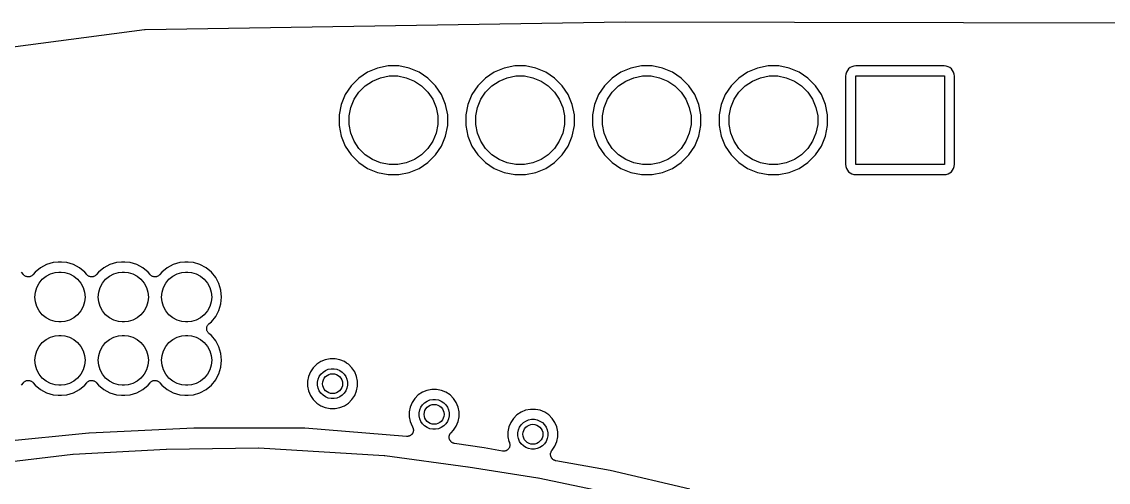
# Model space of a CAD drawing. Extents: x 76.5 to 170.9, y -170.6 to -83.1.
# Drawn here: x 122.97 to 144.76, y -92.37 to -83.13 of the extents above; entities that cross this region are included whole.
import ezdxf

# ---------------------------------------------------------------- set-up
doc = ezdxf.new("R2010")
doc.units = 0
doc.header["$MEASUREMENT"] = 0
doc.layers.add('BLACK', color=7, linetype='CONTINUOUS')

msp = doc.modelspace()

# ---------------------------------------------------------------- linework, layer by layer
at = {"layer": 'BLACK', "linetype": 'CONTINUOUS'}
for p, q in [((125.45, -83.2856), (135.072, -83.1307)), ((135.072, -83.1307), (135.074, -83.1307)), ((135.074, -83.1307), (135.074, -83.1307)), ((135.074, -83.1307), (135.074, -83.1307)), ((135.074, -83.1307), (159.921, -83.1804)), ((117.585, -84.3141), (125.436, -83.2866)), ((125.436, -83.2866), (125.438, -83.2864)), ((125.438, -83.2864), (125.444, -83.2863)), ((125.444, -83.2863), (125.45, -83.2856)), ((130.107, -84.0605), (129.909, -84.1426)), ((130.318, -84.0187), (130.107, -84.0605)), ((130.532, -84.0187), (130.318, -84.0187)), ((130.743, -84.0605), (130.532, -84.0187)), ((130.941, -84.1426), (130.743, -84.0605)), ((132.647, -84.0605), (132.449, -84.1426)), ((132.858, -84.0187), (132.647, -84.0605)), ((133.072, -84.0187), (132.858, -84.0187)), ((133.283, -84.0605), (133.072, -84.0187)), ((133.481, -84.1426), (133.283, -84.0605)), ((135.187, -84.0605), (134.989, -84.1426)), ((135.398, -84.0187), (135.187, -84.0605)), ((135.612, -84.0187), (135.398, -84.0187)), ((135.823, -84.0605), (135.612, -84.0187)), ((136.021, -84.1426), (135.823, -84.0605)), ((137.727, -84.0605), (137.529, -84.1426)), ((137.938, -84.0187), (137.727, -84.0605)), ((138.152, -84.0187), (137.938, -84.0187)), ((138.363, -84.0605), (138.152, -84.0187)), ((138.561, -84.1426), (138.363, -84.0605)), ((139.529, -84.107), (139.51, -84.1418)), ((139.554, -84.0766), (139.529, -84.107)), ((139.584, -84.0516), (139.554, -84.0766)), ((139.619, -84.033), (139.584, -84.0516)), ((139.657, -84.0216), (139.619, -84.033)), ((139.702, -84.0171), (139.657, -84.0216)), ((141.468, -84.0171), (139.702, -84.0171)), ((141.513, -84.0216), (141.468, -84.0171)), ((141.551, -84.033), (141.513, -84.0216)), ((141.586, -84.0516), (141.551, -84.033)), ((141.616, -84.0766), (141.586, -84.0516)), ((141.641, -84.107), (141.616, -84.0766)), ((141.66, -84.1418), (141.641, -84.107)), ((129.731, -84.2618), (129.579, -84.4135)), ((129.909, -84.1426), (129.731, -84.2618)), ((129.858, -84.4172), (130.004, -84.3199)), ((130.004, -84.3199), (130.166, -84.2528)), ((130.166, -84.2528), (130.338, -84.2187)), ((130.338, -84.2187), (130.513, -84.2187)), ((130.513, -84.2187), (130.684, -84.2528)), ((130.684, -84.2528), (130.846, -84.3199)), ((130.846, -84.3199), (130.992, -84.4172)), ((131.119, -84.2618), (130.941, -84.1426)), ((131.271, -84.4135), (131.119, -84.2618)), ((132.271, -84.2618), (132.119, -84.4135)), ((132.449, -84.1426), (132.271, -84.2618)), ((132.398, -84.4172), (132.544, -84.3199)), ((132.544, -84.3199), (132.706, -84.2528)), ((132.706, -84.2528), (132.878, -84.2187)), ((132.878, -84.2187), (133.053, -84.2187)), ((133.053, -84.2187), (133.224, -84.2528)), ((133.224, -84.2528), (133.386, -84.3199)), ((133.386, -84.3199), (133.532, -84.4172)), ((133.659, -84.2618), (133.481, -84.1426)), ((133.811, -84.4135), (133.659, -84.2618)), ((134.811, -84.2618), (134.659, -84.4135)), ((134.989, -84.1426), (134.811, -84.2618)), ((134.938, -84.4172), (135.084, -84.3199)), ((135.084, -84.3199), (135.246, -84.2528)), ((135.246, -84.2528), (135.418, -84.2187)), ((135.418, -84.2187), (135.593, -84.2187)), ((135.593, -84.2187), (135.764, -84.2528)), ((135.764, -84.2528), (135.926, -84.3199)), ((135.926, -84.3199), (136.072, -84.4172)), ((136.199, -84.2618), (136.021, -84.1426)), ((136.351, -84.4135), (136.199, -84.2618)), ((137.351, -84.2618), (137.199, -84.4135)), ((137.529, -84.1426), (137.351, -84.2618)), ((137.478, -84.4172), (137.624, -84.3199)), ((137.624, -84.3199), (137.786, -84.2528)), ((137.786, -84.2528), (137.958, -84.2187)), ((137.958, -84.2187), (138.133, -84.2187)), ((138.133, -84.2187), (138.304, -84.2528)), ((138.304, -84.2528), (138.466, -84.3199)), ((138.466, -84.3199), (138.612, -84.4172)), ((138.739, -84.2618), (138.561, -84.1426)), ((138.786, -84.3084), (138.739, -84.2618)), ((138.786, -84.3085), (138.786, -84.3084)), ((138.891, -84.4135), (138.786, -84.3085)), ((139.499, -84.1795), (139.495, -84.2249)), ((139.495, -84.2249), (139.495, -85.9904)), ((139.51, -84.1418), (139.499, -84.1795)), ((139.696, -85.9967), (139.696, -84.2187)), ((139.696, -84.2187), (141.474, -84.2187)), ((141.474, -84.2187), (141.474, -85.9967)), ((141.671, -84.1795), (141.66, -84.1418)), ((141.676, -84.2249), (141.671, -84.1795)), ((141.676, -85.9904), (141.676, -84.2249)), ((129.579, -84.4135), (129.46, -84.5919)), ((129.637, -84.6866), (129.735, -84.541)), ((129.735, -84.541), (129.858, -84.4172)), ((130.992, -84.4172), (131.116, -84.541)), ((131.116, -84.541), (131.213, -84.6866)), ((131.39, -84.5918), (131.271, -84.4135)), ((132.119, -84.4135), (132, -84.5919)), ((132.177, -84.6866), (132.275, -84.541)), ((132.275, -84.541), (132.398, -84.4172)), ((133.532, -84.4172), (133.656, -84.541)), ((133.656, -84.541), (133.753, -84.6866)), ((133.93, -84.5918), (133.811, -84.4135)), ((134.659, -84.4135), (134.54, -84.5919)), ((134.717, -84.6866), (134.815, -84.541)), ((134.815, -84.541), (134.938, -84.4172)), ((136.072, -84.4172), (136.196, -84.541)), ((136.196, -84.541), (136.293, -84.6866)), ((136.47, -84.5918), (136.351, -84.4135)), ((137.199, -84.4135), (137.08, -84.5919)), ((137.257, -84.6866), (137.355, -84.541)), ((137.355, -84.541), (137.478, -84.4172)), ((138.612, -84.4172), (138.736, -84.541)), ((138.736, -84.541), (138.833, -84.6866)), ((139.01, -84.5918), (138.891, -84.4135)), ((129.46, -84.5919), (129.378, -84.79)), ((129.57, -84.8484), (129.637, -84.6866)), ((131.213, -84.6866), (131.28, -84.8484)), ((131.472, -84.79), (131.39, -84.5918)), ((132, -84.5919), (131.918, -84.79)), ((132.11, -84.8484), (132.177, -84.6866)), ((133.753, -84.6866), (133.82, -84.8484)), ((134.012, -84.79), (133.93, -84.5918)), ((134.54, -84.5919), (134.458, -84.79)), ((134.65, -84.8484), (134.717, -84.6866)), ((136.293, -84.6866), (136.36, -84.8484)), ((136.552, -84.79), (136.47, -84.5918)), ((137.08, -84.5919), (136.998, -84.79)), ((137.19, -84.8484), (137.257, -84.6866)), ((138.833, -84.6866), (138.9, -84.8484)), ((139.092, -84.79), (139.01, -84.5918)), ((129.378, -84.79), (129.336, -85.0004)), ((129.536, -85.0201), (129.57, -84.8484)), ((131.28, -84.8484), (131.314, -85.0201)), ((131.514, -85.0004), (131.472, -84.79)), ((131.918, -84.79), (131.876, -85.0004)), ((132.076, -85.0201), (132.11, -84.8484)), ((133.82, -84.8484), (133.854, -85.0201)), ((134.054, -85.0004), (134.012, -84.79)), ((134.458, -84.79), (134.416, -85.0004)), ((134.616, -85.0201), (134.65, -84.8484)), ((136.36, -84.8484), (136.394, -85.0201)), ((136.594, -85.0004), (136.552, -84.79)), ((136.998, -84.79), (136.956, -85.0004)), ((137.156, -85.0201), (137.19, -84.8484)), ((138.9, -84.8484), (138.934, -85.0201)), ((139.134, -85.0004), (139.092, -84.79)), ((129.336, -85.0004), (129.336, -85.2149)), ((129.536, -85.1952), (129.536, -85.0201)), ((129.57, -85.367), (129.536, -85.1952)), ((131.314, -85.1952), (131.28, -85.367)), ((131.314, -85.0201), (131.314, -85.1952)), ((131.514, -85.2149), (131.514, -85.0004)), ((131.876, -85.0004), (131.876, -85.2149)), ((132.076, -85.1952), (132.076, -85.0201)), ((132.11, -85.367), (132.076, -85.1952)), ((133.854, -85.1952), (133.82, -85.367)), ((133.854, -85.0201), (133.854, -85.1952)), ((134.054, -85.2149), (134.054, -85.0004)), ((134.416, -85.0004), (134.416, -85.2149)), ((134.616, -85.1952), (134.616, -85.0201)), ((134.65, -85.367), (134.616, -85.1952)), ((136.394, -85.1952), (136.36, -85.367)), ((136.394, -85.0201), (136.394, -85.1952)), ((136.594, -85.2149), (136.594, -85.0004)), ((136.956, -85.0004), (136.956, -85.2149)), ((137.156, -85.1952), (137.156, -85.0201)), ((137.19, -85.367), (137.156, -85.1952)), ((138.934, -85.1952), (138.9, -85.367)), ((138.934, -85.0201), (138.934, -85.1952)), ((139.134, -85.2149), (139.134, -85.0004)), ((129.336, -85.2149), (129.378, -85.4253)), ((129.637, -85.5288), (129.57, -85.367)), ((131.28, -85.367), (131.213, -85.5288)), ((131.472, -85.4253), (131.514, -85.2149)), ((131.876, -85.2149), (131.918, -85.4253)), ((132.177, -85.5288), (132.11, -85.367)), ((133.82, -85.367), (133.753, -85.5288)), ((134.012, -85.4253), (134.054, -85.2149)), ((134.416, -85.2149), (134.458, -85.4253)), ((134.717, -85.5288), (134.65, -85.367)), ((136.36, -85.367), (136.293, -85.5288)), ((136.552, -85.4253), (136.594, -85.2149)), ((136.956, -85.2149), (136.998, -85.4253)), ((137.257, -85.5288), (137.19, -85.367)), ((138.9, -85.367), (138.833, -85.5288)), ((139.092, -85.4253), (139.134, -85.2149)), ((129.378, -85.4253), (129.46, -85.6235)), ((129.46, -85.6235), (129.579, -85.8019)), ((129.735, -85.6744), (129.637, -85.5288)), ((131.213, -85.5288), (131.116, -85.6744)), ((131.271, -85.8019), (131.39, -85.6235)), ((131.39, -85.6235), (131.472, -85.4253)), ((131.918, -85.4253), (132, -85.6235)), ((132, -85.6235), (132.119, -85.8019)), ((132.275, -85.6744), (132.177, -85.5288)), ((133.753, -85.5288), (133.656, -85.6744)), ((133.811, -85.8019), (133.93, -85.6235)), ((133.93, -85.6235), (134.012, -85.4253)), ((134.458, -85.4253), (134.54, -85.6235)), ((134.54, -85.6235), (134.659, -85.8019)), ((134.815, -85.6744), (134.717, -85.5288)), ((136.293, -85.5288), (136.196, -85.6744)), ((136.351, -85.8019), (136.47, -85.6235)), ((136.47, -85.6235), (136.552, -85.4253)), ((136.998, -85.4253), (137.08, -85.6235)), ((137.08, -85.6235), (137.199, -85.8019)), ((137.355, -85.6744), (137.257, -85.5288)), ((138.833, -85.5288), (138.736, -85.6744)), ((138.891, -85.8019), (139.01, -85.6235)), ((139.01, -85.6235), (139.092, -85.4253)), ((129.579, -85.8019), (129.731, -85.9536)), ((129.858, -85.7982), (129.735, -85.6744)), ((130.004, -85.8955), (129.858, -85.7982)), ((130.992, -85.7982), (130.846, -85.8955)), ((131.116, -85.6744), (130.992, -85.7982)), ((131.119, -85.9536), (131.271, -85.8019)), ((132.119, -85.8019), (132.271, -85.9536)), ((132.398, -85.7982), (132.275, -85.6744)), ((132.544, -85.8955), (132.398, -85.7982)), ((133.532, -85.7982), (133.386, -85.8955)), ((133.656, -85.6744), (133.532, -85.7982)), ((133.659, -85.9536), (133.811, -85.8019)), ((134.659, -85.8019), (134.811, -85.9536)), ((134.938, -85.7982), (134.815, -85.6744)), ((135.084, -85.8955), (134.938, -85.7982)), ((136.072, -85.7982), (135.926, -85.8955)), ((136.196, -85.6744), (136.072, -85.7982)), ((136.199, -85.9536), (136.351, -85.8019)), ((137.199, -85.8019), (137.351, -85.9536)), ((137.478, -85.7982), (137.355, -85.6744)), ((137.624, -85.8955), (137.478, -85.7982)), ((138.612, -85.7982), (138.466, -85.8955)), ((138.736, -85.6744), (138.612, -85.7982)), ((138.739, -85.9536), (138.891, -85.8019)), ((129.731, -85.9536), (129.909, -86.0727)), ((130.166, -85.9625), (130.004, -85.8955)), ((130.338, -85.9967), (130.166, -85.9625)), ((130.513, -85.9967), (130.338, -85.9967)), ((130.684, -85.9625), (130.513, -85.9967)), ((130.846, -85.8955), (130.684, -85.9625)), ((130.941, -86.0727), (131.119, -85.9536)), ((132.271, -85.9536), (132.449, -86.0727)), ((132.706, -85.9625), (132.544, -85.8955)), ((132.878, -85.9967), (132.706, -85.9625)), ((133.053, -85.9967), (132.878, -85.9967)), ((133.224, -85.9625), (133.053, -85.9967)), ((133.386, -85.8955), (133.224, -85.9625)), ((133.481, -86.0727), (133.659, -85.9536)), ((134.811, -85.9536), (134.989, -86.0727)), ((135.246, -85.9625), (135.084, -85.8955)), ((135.418, -85.9967), (135.246, -85.9625)), ((135.593, -85.9967), (135.418, -85.9967)), ((135.764, -85.9625), (135.593, -85.9967)), ((135.926, -85.8955), (135.764, -85.9625)), ((136.021, -86.0727), (136.199, -85.9536)), ((137.351, -85.9536), (137.529, -86.0727)), ((137.786, -85.9625), (137.624, -85.8955)), ((137.958, -85.9967), (137.786, -85.9625)), ((138.133, -85.9967), (137.958, -85.9967)), ((138.304, -85.9625), (138.133, -85.9967)), ((138.466, -85.8955), (138.304, -85.9625)), ((138.561, -86.0727), (138.739, -85.9536)), ((139.495, -85.9904), (139.499, -86.0359)), ((139.499, -86.0359), (139.51, -86.0736)), ((141.474, -85.9967), (139.696, -85.9967)), ((141.66, -86.0736), (141.671, -86.0359)), ((141.671, -86.0359), (141.676, -85.9904)), ((129.909, -86.0727), (130.107, -86.1548)), ((130.107, -86.1548), (130.318, -86.1967)), ((130.318, -86.1967), (130.532, -86.1967)), ((130.532, -86.1967), (130.743, -86.1548)), ((130.743, -86.1548), (130.941, -86.0727)), ((132.449, -86.0727), (132.647, -86.1548)), ((132.647, -86.1548), (132.858, -86.1967)), ((132.858, -86.1967), (133.072, -86.1967)), ((133.072, -86.1967), (133.283, -86.1548)), ((133.283, -86.1548), (133.481, -86.0727)), ((134.989, -86.0727), (135.187, -86.1548)), ((135.187, -86.1548), (135.398, -86.1967)), ((135.398, -86.1967), (135.612, -86.1967)), ((135.612, -86.1967), (135.823, -86.1548)), ((135.823, -86.1548), (136.021, -86.0727)), ((137.529, -86.0727), (137.727, -86.1548)), ((137.727, -86.1548), (137.938, -86.1967)), ((137.938, -86.1967), (138.152, -86.1967)), ((138.152, -86.1967), (138.363, -86.1548)), ((138.363, -86.1548), (138.561, -86.0727)), ((139.51, -86.0736), (139.529, -86.1083)), ((139.529, -86.1083), (139.554, -86.1388)), ((139.554, -86.1388), (139.584, -86.1638)), ((139.584, -86.1638), (139.619, -86.1824)), ((139.619, -86.1824), (139.657, -86.1938)), ((139.657, -86.1938), (139.702, -86.1983)), ((139.702, -86.1983), (141.468, -86.1983)), ((141.468, -86.1983), (141.513, -86.1938)), ((141.513, -86.1938), (141.551, -86.1824)), ((141.551, -86.1824), (141.586, -86.1638)), ((141.586, -86.1638), (141.616, -86.1388)), ((141.616, -86.1388), (141.641, -86.1083)), ((141.641, -86.1083), (141.66, -86.0736)), ((123.469, -88.0024), (123.347, -88.0674)), ((123.601, -87.9624), (123.469, -88.0024)), ((123.704, -87.9523), (123.601, -87.9624)), ((123.772, -87.9523), (123.704, -87.9523)), ((123.875, -87.9624), (123.772, -87.9523)), ((124.007, -88.0024), (123.875, -87.9624)), ((124.129, -88.0674), (124.007, -88.0024)), ((124.739, -88.0024), (124.617, -88.0674)), ((124.871, -87.9624), (124.739, -88.0024)), ((124.974, -87.9523), (124.871, -87.9624)), ((125.042, -87.9523), (124.974, -87.9523)), ((125.145, -87.9624), (125.042, -87.9523)), ((125.277, -88.0024), (125.145, -87.9624)), ((125.399, -88.0674), (125.277, -88.0024)), ((126.009, -88.0024), (125.887, -88.0674)), ((126.141, -87.9624), (126.009, -88.0024)), ((126.244, -87.9523), (126.141, -87.9624)), ((126.312, -87.9523), (126.244, -87.9523)), ((126.415, -87.9624), (126.312, -87.9523)), ((126.547, -88.0024), (126.415, -87.9624)), ((126.669, -88.0674), (126.547, -88.0024)), ((123.005, -88.203), (122.965, -88.1549)), ((123.013, -88.2114), (123.005, -88.203)), ((123.022, -88.22), (123.013, -88.2114)), ((123.022, -88.2203), (123.022, -88.22)), ((123.022, -88.2205), (123.022, -88.2203)), ((123.032, -88.2272), (123.022, -88.2205)), ((123.042, -88.234), (123.032, -88.2272)), ((123.043, -88.2341), (123.042, -88.234)), ((123.043, -88.2343), (123.043, -88.2341)), ((123.054, -88.239), (123.043, -88.2343)), ((123.065, -88.2436), (123.054, -88.239)), ((123.066, -88.2437), (123.065, -88.2436)), ((123.066, -88.2439), (123.066, -88.2437)), ((123.078, -88.2463), (123.066, -88.2439)), ((123.089, -88.2487), (123.078, -88.2463)), ((123.127, -88.2466), (123.115, -88.2489)), ((123.139, -88.2444), (123.127, -88.2466)), ((123.151, -88.2396), (123.139, -88.2442)), ((123.139, -88.2442), (123.139, -88.2442)), ((123.139, -88.2442), (123.139, -88.2444)), ((123.162, -88.2352), (123.151, -88.2396)), ((123.172, -88.2282), (123.162, -88.2348)), ((123.162, -88.2348), (123.162, -88.2349)), ((123.162, -88.2349), (123.162, -88.2352)), ((123.182, -88.2216), (123.172, -88.2282)), ((123.183, -88.2214), (123.182, -88.2216)), ((123.191, -88.2128), (123.183, -88.2212)), ((123.183, -88.2212), (123.183, -88.2214)), ((123.2, -88.2044), (123.191, -88.2128)), ((123.201, -88.2038), (123.2, -88.2044)), ((123.241, -88.1549), (123.201, -88.203)), ((123.201, -88.203), (123.201, -88.2037)), ((123.201, -88.2037), (123.201, -88.2038)), ((123.201, -88.2038), (123.201, -88.2038)), ((123.347, -88.0674), (123.241, -88.1549)), ((123.383, -88.297), (123.459, -88.2345)), ((123.459, -88.2345), (123.546, -88.1881)), ((123.546, -88.1881), (123.64, -88.1595)), ((123.64, -88.1595), (123.714, -88.1523)), ((123.714, -88.1523), (123.763, -88.1523)), ((123.763, -88.1523), (123.836, -88.1595)), ((123.836, -88.1595), (123.93, -88.1881)), ((123.93, -88.1881), (124.017, -88.2345)), ((124.017, -88.2345), (124.093, -88.297)), ((124.235, -88.1549), (124.129, -88.0674)), ((124.275, -88.203), (124.235, -88.1549)), ((124.283, -88.2114), (124.275, -88.203)), ((124.292, -88.22), (124.283, -88.2114)), ((124.292, -88.2203), (124.292, -88.22)), ((124.292, -88.2205), (124.292, -88.2203)), ((124.302, -88.2272), (124.292, -88.2205)), ((124.312, -88.234), (124.302, -88.2272)), ((124.313, -88.2341), (124.312, -88.234)), ((124.313, -88.2343), (124.313, -88.2341)), ((124.324, -88.239), (124.313, -88.2343)), ((124.335, -88.2436), (124.324, -88.239)), ((124.336, -88.2437), (124.335, -88.2436)), ((124.336, -88.2439), (124.336, -88.2437)), ((124.348, -88.2463), (124.336, -88.2439)), ((124.359, -88.2487), (124.348, -88.2463)), ((124.397, -88.2466), (124.385, -88.2489)), ((124.409, -88.2444), (124.397, -88.2466)), ((124.421, -88.2396), (124.409, -88.2442)), ((124.409, -88.2442), (124.409, -88.2442)), ((124.409, -88.2442), (124.409, -88.2444)), ((124.432, -88.2352), (124.421, -88.2396)), ((124.442, -88.2282), (124.432, -88.2348)), ((124.432, -88.2348), (124.432, -88.2349)), ((124.432, -88.2349), (124.432, -88.2352)), ((124.452, -88.2216), (124.442, -88.2282)), ((124.453, -88.2214), (124.452, -88.2216)), ((124.461, -88.2128), (124.453, -88.2212)), ((124.453, -88.2212), (124.453, -88.2214)), ((124.47, -88.2044), (124.461, -88.2128)), ((124.471, -88.2038), (124.47, -88.2044)), ((124.511, -88.1549), (124.471, -88.203)), ((124.471, -88.203), (124.471, -88.2037)), ((124.471, -88.2037), (124.471, -88.2038)), ((124.471, -88.2038), (124.471, -88.2038)), ((124.617, -88.0674), (124.511, -88.1549)), ((124.653, -88.297), (124.729, -88.2345)), ((124.729, -88.2345), (124.816, -88.1881)), ((124.816, -88.1881), (124.91, -88.1595)), ((124.91, -88.1595), (124.984, -88.1523)), ((124.984, -88.1523), (125.033, -88.1523)), ((125.033, -88.1523), (125.106, -88.1595)), ((125.106, -88.1595), (125.2, -88.1881)), ((125.2, -88.1881), (125.287, -88.2345)), ((125.287, -88.2345), (125.363, -88.297)), ((125.505, -88.1549), (125.399, -88.0674)), ((125.545, -88.203), (125.505, -88.1549)), ((125.553, -88.2114), (125.545, -88.203)), ((125.562, -88.22), (125.553, -88.2114)), ((125.562, -88.2203), (125.562, -88.22)), ((125.562, -88.2205), (125.562, -88.2203)), ((125.572, -88.2272), (125.562, -88.2205)), ((125.582, -88.234), (125.572, -88.2272)), ((125.583, -88.2341), (125.582, -88.234)), ((125.583, -88.2343), (125.583, -88.2341)), ((125.594, -88.239), (125.583, -88.2343)), ((125.605, -88.2436), (125.594, -88.239)), ((125.606, -88.2437), (125.605, -88.2436)), ((125.606, -88.2439), (125.606, -88.2437)), ((125.618, -88.2463), (125.606, -88.2439)), ((125.629, -88.2487), (125.618, -88.2463)), ((125.667, -88.2466), (125.655, -88.2489)), ((125.679, -88.2444), (125.667, -88.2466)), ((125.691, -88.2396), (125.679, -88.2442)), ((125.679, -88.2442), (125.679, -88.2442)), ((125.679, -88.2442), (125.679, -88.2444)), ((125.702, -88.2352), (125.691, -88.2396)), ((125.712, -88.2282), (125.702, -88.2348)), ((125.702, -88.2348), (125.702, -88.2349)), ((125.702, -88.2349), (125.702, -88.2352)), ((125.722, -88.2216), (125.712, -88.2282)), ((125.723, -88.2214), (125.722, -88.2216)), ((125.731, -88.2128), (125.723, -88.2212)), ((125.723, -88.2212), (125.723, -88.2214)), ((125.74, -88.2044), (125.731, -88.2128)), ((125.741, -88.2038), (125.74, -88.2044)), ((125.781, -88.1549), (125.741, -88.203)), ((125.741, -88.203), (125.741, -88.2037)), ((125.741, -88.2037), (125.741, -88.2038)), ((125.741, -88.2038), (125.741, -88.2038)), ((125.887, -88.0674), (125.781, -88.1549)), ((125.923, -88.297), (125.999, -88.2345)), ((125.999, -88.2345), (126.086, -88.1881)), ((126.086, -88.1881), (126.18, -88.1595)), ((126.18, -88.1595), (126.254, -88.1523)), ((126.254, -88.1523), (126.303, -88.1523)), ((126.303, -88.1523), (126.376, -88.1595)), ((126.376, -88.1595), (126.47, -88.1881)), ((126.47, -88.1881), (126.557, -88.2345)), ((126.557, -88.2345), (126.633, -88.297)), ((126.775, -88.1549), (126.669, -88.0674)), ((126.863, -88.2615), (126.775, -88.1549)), ((123.09, -88.2487), (123.089, -88.2487)), ((123.09, -88.2488), (123.09, -88.2487)), ((123.102, -88.2488), (123.09, -88.2488)), ((123.114, -88.2489), (123.102, -88.2488)), ((123.115, -88.2489), (123.114, -88.2489)), ((123.115, -88.2489), (123.115, -88.2489)), ((123.245, -88.5543), (123.274, -88.46)), ((123.274, -88.46), (123.32, -88.3732)), ((123.32, -88.3732), (123.383, -88.297)), ((124.093, -88.297), (124.156, -88.3732)), ((124.156, -88.3732), (124.202, -88.46)), ((124.202, -88.46), (124.231, -88.5543)), ((124.36, -88.2487), (124.359, -88.2487)), ((124.36, -88.2488), (124.36, -88.2487)), ((124.372, -88.2488), (124.36, -88.2488)), ((124.384, -88.2489), (124.372, -88.2488)), ((124.385, -88.2489), (124.384, -88.2489)), ((124.385, -88.2489), (124.385, -88.2489)), ((124.515, -88.5543), (124.544, -88.46)), ((124.544, -88.46), (124.59, -88.3732)), ((124.59, -88.3732), (124.653, -88.297)), ((125.363, -88.297), (125.426, -88.3732)), ((125.426, -88.3732), (125.472, -88.46)), ((125.472, -88.46), (125.501, -88.5543)), ((125.63, -88.2487), (125.629, -88.2487)), ((125.63, -88.2488), (125.63, -88.2487)), ((125.642, -88.2488), (125.63, -88.2488)), ((125.654, -88.2489), (125.642, -88.2488)), ((125.655, -88.2489), (125.654, -88.2489)), ((125.655, -88.2489), (125.655, -88.2489)), ((125.785, -88.5543), (125.814, -88.46)), ((125.814, -88.46), (125.86, -88.3732)), ((125.86, -88.3732), (125.923, -88.297)), ((126.633, -88.297), (126.696, -88.3732)), ((126.696, -88.3732), (126.742, -88.46)), ((126.742, -88.46), (126.771, -88.5543)), ((126.928, -88.3831), (126.863, -88.2615)), ((126.968, -88.5151), (126.928, -88.3831)), ((123.236, -88.6523), (123.245, -88.5543)), ((123.245, -88.7503), (123.236, -88.6523)), ((124.231, -88.5543), (124.241, -88.6523)), ((124.241, -88.6523), (124.231, -88.7503)), ((124.506, -88.6523), (124.515, -88.5543)), ((124.515, -88.7503), (124.506, -88.6523)), ((125.501, -88.5543), (125.511, -88.6523)), ((125.511, -88.6523), (125.501, -88.7503)), ((125.776, -88.6523), (125.785, -88.5543)), ((125.785, -88.7503), (125.776, -88.6523)), ((126.771, -88.5543), (126.781, -88.6523)), ((126.781, -88.6523), (126.771, -88.7503)), ((126.981, -88.6523), (126.968, -88.5151)), ((126.968, -88.7895), (126.981, -88.6523)), ((123.274, -88.8446), (123.245, -88.7503)), ((123.32, -88.9314), (123.274, -88.8446)), ((124.202, -88.8446), (124.156, -88.9314)), ((124.231, -88.7503), (124.202, -88.8446)), ((124.544, -88.8446), (124.515, -88.7503)), ((124.59, -88.9314), (124.544, -88.8446)), ((125.472, -88.8446), (125.426, -88.9314)), ((125.501, -88.7503), (125.472, -88.8446)), ((125.814, -88.8446), (125.785, -88.7503)), ((125.86, -88.9314), (125.814, -88.8446)), ((126.742, -88.8446), (126.696, -88.9314)), ((126.771, -88.7503), (126.742, -88.8446)), ((126.928, -88.9215), (126.968, -88.7895)), ((123.383, -89.0075), (123.32, -88.9314)), ((123.459, -89.07), (123.383, -89.0075)), ((123.546, -89.1165), (123.459, -89.07)), ((123.64, -89.145), (123.546, -89.1165)), ((123.93, -89.1165), (123.836, -89.145)), ((124.017, -89.07), (123.93, -89.1165)), ((124.093, -89.0075), (124.017, -89.07)), ((124.156, -88.9314), (124.093, -89.0075)), ((124.653, -89.0075), (124.59, -88.9314)), ((124.729, -89.07), (124.653, -89.0075)), ((124.816, -89.1165), (124.729, -89.07)), ((124.91, -89.145), (124.816, -89.1165)), ((125.2, -89.1165), (125.106, -89.145)), ((125.287, -89.07), (125.2, -89.1165)), ((125.363, -89.0075), (125.287, -89.07)), ((125.426, -88.9314), (125.363, -89.0075)), ((125.923, -89.0075), (125.86, -88.9314)), ((125.999, -89.07), (125.923, -89.0075)), ((126.086, -89.1165), (125.999, -89.07)), ((126.18, -89.145), (126.086, -89.1165)), ((126.47, -89.1165), (126.376, -89.145)), ((126.557, -89.07), (126.47, -89.1165)), ((126.633, -89.0075), (126.557, -89.07)), ((126.696, -88.9314), (126.633, -89.0075)), ((126.775, -89.1496), (126.863, -89.0431)), ((126.863, -89.0431), (126.928, -88.9215)), ((123.714, -89.1523), (123.64, -89.145)), ((123.763, -89.1523), (123.714, -89.1523)), ((123.836, -89.145), (123.763, -89.1523)), ((124.984, -89.1523), (124.91, -89.145)), ((125.033, -89.1523), (124.984, -89.1523)), ((125.106, -89.145), (125.033, -89.1523)), ((126.254, -89.1523), (126.18, -89.145)), ((126.303, -89.1523), (126.254, -89.1523)), ((126.376, -89.145), (126.303, -89.1523)), ((126.681, -89.2984), (126.682, -89.2863)), ((126.682, -89.2988), (126.681, -89.2984)), ((126.682, -89.2736), (126.684, -89.2619)), ((126.682, -89.274), (126.682, -89.2736)), ((126.682, -89.2744), (126.682, -89.274)), ((126.682, -89.2863), (126.682, -89.2744)), ((126.682, -89.2992), (126.682, -89.2988)), ((126.684, -89.3109), (126.682, -89.2992)), ((126.684, -89.2619), (126.687, -89.2501)), ((126.686, -89.3228), (126.684, -89.3109)), ((126.686, -89.3231), (126.686, -89.3228)), ((126.686, -89.3235), (126.686, -89.3231)), ((126.691, -89.3347), (126.686, -89.3235)), ((126.687, -89.2494), (126.691, -89.2384)), ((126.687, -89.2497), (126.687, -89.2494)), ((126.687, -89.2501), (126.687, -89.2497)), ((126.691, -89.2384), (126.696, -89.2272)), ((126.695, -89.3458), (126.691, -89.3347)), ((126.696, -89.2265), (126.703, -89.2166)), ((126.696, -89.2269), (126.696, -89.2265)), ((126.696, -89.2272), (126.696, -89.2269)), ((126.703, -89.2166), (126.71, -89.2066)), ((126.71, -89.206), (126.719, -89.1975)), ((126.71, -89.2064), (126.71, -89.206)), ((126.71, -89.2066), (126.71, -89.2064)), ((126.719, -89.1975), (126.727, -89.1891)), ((126.727, -89.1891), (126.775, -89.1496)), ((123.383, -89.567), (123.459, -89.5045)), ((123.459, -89.5045), (123.546, -89.4581)), ((123.546, -89.4581), (123.64, -89.4295)), ((123.64, -89.4295), (123.714, -89.4223)), ((123.714, -89.4223), (123.763, -89.4223)), ((123.763, -89.4223), (123.836, -89.4295)), ((123.836, -89.4295), (123.93, -89.4581)), ((123.93, -89.4581), (124.017, -89.5045)), ((124.017, -89.5045), (124.093, -89.567)), ((124.653, -89.567), (124.729, -89.5045)), ((124.729, -89.5045), (124.816, -89.4581)), ((124.816, -89.4581), (124.91, -89.4295)), ((124.91, -89.4295), (124.984, -89.4223)), ((124.984, -89.4223), (125.033, -89.4223)), ((125.033, -89.4223), (125.106, -89.4295)), ((125.106, -89.4295), (125.2, -89.4581)), ((125.2, -89.4581), (125.287, -89.5045)), ((125.287, -89.5045), (125.363, -89.567)), ((125.923, -89.567), (125.999, -89.5045)), ((125.999, -89.5045), (126.086, -89.4581)), ((126.086, -89.4581), (126.18, -89.4295)), ((126.18, -89.4295), (126.254, -89.4223)), ((126.254, -89.4223), (126.303, -89.4223)), ((126.303, -89.4223), (126.376, -89.4295)), ((126.376, -89.4295), (126.47, -89.4581)), ((126.47, -89.4581), (126.557, -89.5045)), ((126.557, -89.5045), (126.633, -89.567)), ((126.695, -89.3461), (126.695, -89.3458)), ((126.696, -89.3465), (126.695, -89.3461)), ((126.702, -89.3564), (126.696, -89.3465)), ((126.709, -89.3666), (126.702, -89.3564)), ((126.709, -89.3668), (126.709, -89.3666)), ((126.709, -89.3672), (126.709, -89.3668)), ((126.718, -89.3757), (126.709, -89.3672)), ((126.726, -89.3843), (126.718, -89.3757)), ((126.727, -89.3848), (126.726, -89.3843)), ((126.727, -89.3855), (126.727, -89.3848)), ((126.727, -89.3848), (126.727, -89.3848)), ((126.727, -89.3848), (126.727, -89.3848)), ((126.775, -89.4249), (126.727, -89.3855)), ((126.863, -89.5315), (126.775, -89.4249)), ((126.928, -89.6531), (126.863, -89.5315)), ((123.245, -89.8243), (123.274, -89.73)), ((123.274, -89.73), (123.32, -89.6432)), ((123.32, -89.6432), (123.383, -89.567)), ((124.093, -89.567), (124.156, -89.6432)), ((124.156, -89.6432), (124.202, -89.73)), ((124.202, -89.73), (124.231, -89.8243)), ((124.515, -89.8243), (124.544, -89.73)), ((124.544, -89.73), (124.59, -89.6432)), ((124.59, -89.6432), (124.653, -89.567)), ((125.363, -89.567), (125.426, -89.6432)), ((125.426, -89.6432), (125.472, -89.73)), ((125.472, -89.73), (125.501, -89.8243)), ((125.785, -89.8243), (125.814, -89.73)), ((125.814, -89.73), (125.86, -89.6432)), ((125.86, -89.6432), (125.923, -89.567)), ((126.633, -89.567), (126.696, -89.6432)), ((126.696, -89.6432), (126.742, -89.73)), ((126.742, -89.73), (126.771, -89.8243)), ((126.968, -89.7851), (126.928, -89.6531)), ((123.236, -89.9223), (123.245, -89.8243)), ((123.245, -90.0203), (123.236, -89.9223)), ((124.231, -89.8243), (124.241, -89.9223)), ((124.241, -89.9223), (124.231, -90.0203)), ((124.506, -89.9223), (124.515, -89.8243)), ((124.515, -90.0203), (124.506, -89.9223)), ((125.501, -89.8243), (125.511, -89.9223)), ((125.511, -89.9223), (125.501, -90.0203)), ((125.776, -89.9223), (125.785, -89.8243)), ((125.785, -90.0203), (125.776, -89.9223)), ((126.771, -89.8243), (126.781, -89.9223)), ((126.781, -89.9223), (126.771, -90.0203)), ((126.981, -89.9223), (126.968, -89.7851)), ((126.968, -90.0595), (126.981, -89.9223)), ((128.969, -89.9478), (128.887, -90.0025)), ((129.06, -89.9101), (128.969, -89.9478)), ((129.157, -89.8909), (129.06, -89.9101)), ((129.255, -89.8909), (129.157, -89.8909)), ((129.352, -89.9101), (129.255, -89.8909)), ((129.443, -89.9478), (129.352, -89.9101)), ((129.487, -89.9775), (129.443, -89.9478)), ((129.525, -90.0025), (129.487, -89.9775)), ((129.487, -89.9775), (129.487, -89.9775)), ((123.274, -90.1146), (123.245, -90.0203)), ((123.32, -90.2014), (123.274, -90.1146)), ((123.383, -90.2775), (123.32, -90.2014)), ((124.156, -90.2014), (124.093, -90.2775)), ((124.202, -90.1146), (124.156, -90.2014)), ((124.231, -90.0203), (124.202, -90.1146)), ((124.544, -90.1146), (124.515, -90.0203)), ((124.59, -90.2014), (124.544, -90.1146)), ((124.653, -90.2775), (124.59, -90.2014)), ((125.426, -90.2014), (125.363, -90.2775)), ((125.472, -90.1146), (125.426, -90.2014)), ((125.501, -90.0203), (125.472, -90.1146)), ((125.814, -90.1146), (125.785, -90.0203)), ((125.86, -90.2014), (125.814, -90.1146)), ((125.923, -90.2775), (125.86, -90.2014)), ((126.696, -90.2014), (126.633, -90.2775)), ((126.742, -90.1146), (126.696, -90.2014)), ((126.771, -90.0203), (126.742, -90.1146)), ((126.886, -90.2692), (126.928, -90.1915)), ((126.928, -90.1915), (126.968, -90.0595)), ((128.763, -90.154), (128.725, -90.245)), ((128.818, -90.0722), (128.763, -90.154)), ((128.887, -90.0025), (128.818, -90.0722)), ((128.94, -90.2488), (128.973, -90.1996)), ((128.973, -90.1996), (129.015, -90.1579)), ((129.015, -90.1579), (129.064, -90.125)), ((129.064, -90.125), (129.118, -90.1024)), ((129.118, -90.1024), (129.176, -90.0909)), ((129.176, -90.0909), (129.235, -90.0909)), ((129.235, -90.0909), (129.293, -90.1024)), ((129.293, -90.1024), (129.348, -90.125)), ((129.348, -90.125), (129.397, -90.1579)), ((129.397, -90.1579), (129.439, -90.1996)), ((129.439, -90.1996), (129.472, -90.2488)), ((129.594, -90.0722), (129.525, -90.0025)), ((129.649, -90.154), (129.594, -90.0722)), ((129.687, -90.245), (129.649, -90.154)), ((122.965, -90.4197), (123.005, -90.3716)), ((123.005, -90.3716), (123.006, -90.3708)), ((123.006, -90.3702), (123.015, -90.3618)), ((123.006, -90.3708), (123.006, -90.3702)), ((123.006, -90.3708), (123.006, -90.3708)), ((123.006, -90.3708), (123.006, -90.3708)), ((123.015, -90.3618), (123.023, -90.3534)), ((123.023, -90.3534), (123.024, -90.3532)), ((123.024, -90.3529), (123.034, -90.3464)), ((123.024, -90.3532), (123.024, -90.3529)), ((123.034, -90.3464), (123.044, -90.3398)), ((123.044, -90.3396), (123.045, -90.3394)), ((123.044, -90.3398), (123.044, -90.3396)), ((123.045, -90.3394), (123.056, -90.335)), ((123.056, -90.335), (123.067, -90.3304)), ((123.067, -90.3303), (123.068, -90.3302)), ((123.067, -90.3304), (123.067, -90.3303)), ((123.068, -90.3302), (123.079, -90.328)), ((123.079, -90.328), (123.091, -90.3257)), ((123.091, -90.3257), (123.092, -90.3257)), ((123.092, -90.3257), (123.092, -90.3256)), ((123.092, -90.3256), (123.104, -90.3257)), ((123.104, -90.3257), (123.116, -90.3258)), ((123.116, -90.3258), (123.116, -90.3259)), ((123.116, -90.3259), (123.117, -90.3259)), ((123.117, -90.3259), (123.129, -90.3283)), ((123.129, -90.3283), (123.14, -90.3307)), ((123.14, -90.3307), (123.141, -90.3309)), ((123.141, -90.3309), (123.141, -90.3309)), ((123.141, -90.3309), (123.152, -90.3356)), ((123.152, -90.3356), (123.163, -90.3402)), ((123.163, -90.3402), (123.163, -90.3405)), ((123.163, -90.3405), (123.164, -90.3406)), ((123.164, -90.3406), (123.174, -90.3474)), ((123.174, -90.3474), (123.184, -90.354)), ((123.184, -90.354), (123.184, -90.3543)), ((123.184, -90.3543), (123.184, -90.3545)), ((123.184, -90.3545), (123.193, -90.3632)), ((123.193, -90.3632), (123.201, -90.3716)), ((123.201, -90.3716), (123.241, -90.4197)), ((123.241, -90.4197), (123.347, -90.5071)), ((123.459, -90.34), (123.383, -90.2775)), ((123.546, -90.3865), (123.459, -90.34)), ((123.64, -90.415), (123.546, -90.3865)), ((123.714, -90.4223), (123.64, -90.415)), ((123.763, -90.4223), (123.714, -90.4223)), ((123.836, -90.415), (123.763, -90.4223)), ((123.93, -90.3865), (123.836, -90.415)), ((124.017, -90.34), (123.93, -90.3865)), ((124.093, -90.2775), (124.017, -90.34)), ((124.129, -90.5071), (124.235, -90.4197)), ((124.235, -90.4197), (124.275, -90.3716)), ((124.275, -90.3716), (124.276, -90.3708)), ((124.276, -90.3702), (124.285, -90.3618)), ((124.276, -90.3708), (124.276, -90.3702)), ((124.276, -90.3708), (124.276, -90.3708)), ((124.276, -90.3708), (124.276, -90.3708)), ((124.285, -90.3618), (124.293, -90.3534)), ((124.293, -90.3534), (124.294, -90.3532)), ((124.294, -90.3529), (124.304, -90.3464)), ((124.294, -90.3532), (124.294, -90.3529)), ((124.304, -90.3464), (124.314, -90.3398)), ((124.314, -90.3396), (124.315, -90.3394)), ((124.314, -90.3398), (124.314, -90.3396)), ((124.315, -90.3394), (124.326, -90.335)), ((124.326, -90.335), (124.337, -90.3304)), ((124.337, -90.3303), (124.338, -90.3302)), ((124.337, -90.3304), (124.337, -90.3303)), ((124.338, -90.3302), (124.349, -90.328)), ((124.349, -90.328), (124.361, -90.3257)), ((124.361, -90.3257), (124.362, -90.3257)), ((124.362, -90.3257), (124.362, -90.3256)), ((124.362, -90.3256), (124.374, -90.3257)), ((124.374, -90.3257), (124.386, -90.3258)), ((124.386, -90.3258), (124.386, -90.3259)), ((124.386, -90.3259), (124.387, -90.3259)), ((124.387, -90.3259), (124.399, -90.3283)), ((124.399, -90.3283), (124.41, -90.3307)), ((124.41, -90.3307), (124.411, -90.3309)), ((124.411, -90.3309), (124.411, -90.3309)), ((124.411, -90.3309), (124.422, -90.3356)), ((124.422, -90.3356), (124.433, -90.3402)), ((124.433, -90.3402), (124.433, -90.3405)), ((124.433, -90.3405), (124.434, -90.3406)), ((124.434, -90.3406), (124.444, -90.3474)), ((124.444, -90.3474), (124.454, -90.354)), ((124.454, -90.354), (124.454, -90.3543)), ((124.454, -90.3543), (124.454, -90.3545)), ((124.454, -90.3545), (124.463, -90.3632)), ((124.463, -90.3632), (124.471, -90.3716)), ((124.471, -90.3716), (124.511, -90.4197)), ((124.511, -90.4197), (124.617, -90.5071)), ((124.729, -90.34), (124.653, -90.2775)), ((124.816, -90.3865), (124.729, -90.34)), ((124.91, -90.415), (124.816, -90.3865)), ((124.984, -90.4223), (124.91, -90.415)), ((125.033, -90.4223), (124.984, -90.4223)), ((125.106, -90.415), (125.033, -90.4223)), ((125.2, -90.3865), (125.106, -90.415)), ((125.287, -90.34), (125.2, -90.3865)), ((125.363, -90.2775), (125.287, -90.34)), ((125.399, -90.5071), (125.505, -90.4197)), ((125.505, -90.4197), (125.545, -90.3716)), ((125.545, -90.3716), (125.546, -90.3708)), ((125.546, -90.3702), (125.555, -90.3618)), ((125.546, -90.3708), (125.546, -90.3702)), ((125.546, -90.3708), (125.546, -90.3708)), ((125.546, -90.3708), (125.546, -90.3708)), ((125.555, -90.3618), (125.563, -90.3534)), ((125.563, -90.3534), (125.564, -90.3532)), ((125.564, -90.3529), (125.574, -90.3464)), ((125.564, -90.3532), (125.564, -90.3529)), ((125.574, -90.3464), (125.584, -90.3398)), ((125.584, -90.3396), (125.585, -90.3394)), ((125.584, -90.3398), (125.584, -90.3396)), ((125.585, -90.3394), (125.596, -90.335)), ((125.596, -90.335), (125.607, -90.3304)), ((125.607, -90.3303), (125.608, -90.3302)), ((125.607, -90.3304), (125.607, -90.3303)), ((125.608, -90.3302), (125.619, -90.328)), ((125.619, -90.328), (125.631, -90.3257)), ((125.631, -90.3257), (125.632, -90.3257)), ((125.632, -90.3257), (125.632, -90.3256)), ((125.632, -90.3256), (125.644, -90.3257)), ((125.644, -90.3257), (125.656, -90.3258)), ((125.656, -90.3258), (125.656, -90.3259)), ((125.656, -90.3259), (125.657, -90.3259)), ((125.657, -90.3259), (125.669, -90.3283)), ((125.669, -90.3283), (125.68, -90.3307)), ((125.68, -90.3307), (125.681, -90.3309)), ((125.681, -90.3309), (125.681, -90.3309)), ((125.681, -90.3309), (125.692, -90.3356)), ((125.692, -90.3356), (125.703, -90.3402)), ((125.703, -90.3402), (125.703, -90.3405)), ((125.703, -90.3405), (125.704, -90.3406)), ((125.704, -90.3406), (125.714, -90.3474)), ((125.714, -90.3474), (125.724, -90.354)), ((125.724, -90.354), (125.724, -90.3543)), ((125.724, -90.3543), (125.724, -90.3545)), ((125.724, -90.3545), (125.733, -90.3632)), ((125.733, -90.3632), (125.741, -90.3716)), ((125.741, -90.3716), (125.781, -90.4197)), ((125.781, -90.4197), (125.887, -90.5071)), ((125.999, -90.34), (125.923, -90.2775)), ((126.086, -90.3865), (125.999, -90.34)), ((126.18, -90.415), (126.086, -90.3865)), ((126.254, -90.4223), (126.18, -90.415)), ((126.303, -90.4223), (126.254, -90.4223)), ((126.376, -90.415), (126.303, -90.4223)), ((126.47, -90.3865), (126.376, -90.415)), ((126.557, -90.34), (126.47, -90.3865)), ((126.633, -90.2775), (126.557, -90.34)), ((126.669, -90.5071), (126.775, -90.4197)), ((126.775, -90.4197), (126.863, -90.3131)), ((126.863, -90.3131), (126.886, -90.2693)), ((126.886, -90.2693), (126.886, -90.2692)), ((128.725, -90.245), (128.706, -90.3416)), ((128.706, -90.3416), (128.706, -90.4401)), ((128.906, -90.3613), (128.917, -90.3034)), ((128.906, -90.4204), (128.906, -90.3613)), ((128.917, -90.4784), (128.906, -90.4204)), ((128.917, -90.3034), (128.94, -90.2488)), ((129.472, -90.2488), (129.494, -90.3034)), ((129.494, -90.3034), (129.506, -90.3613)), ((129.506, -90.4204), (129.494, -90.4784)), ((129.506, -90.3613), (129.506, -90.4204)), ((129.706, -90.3416), (129.687, -90.245)), ((129.706, -90.4401), (129.706, -90.3416)), ((123.347, -90.5071), (123.469, -90.5721)), ((123.469, -90.5721), (123.601, -90.6122)), ((123.601, -90.6122), (123.704, -90.6223)), ((123.704, -90.6223), (123.772, -90.6223)), ((123.772, -90.6223), (123.875, -90.6122)), ((123.875, -90.6122), (124.007, -90.5721)), ((124.007, -90.5721), (124.129, -90.5071)), ((124.617, -90.5071), (124.739, -90.5721)), ((124.739, -90.5721), (124.871, -90.6122)), ((124.871, -90.6122), (124.974, -90.6223)), ((124.974, -90.6223), (125.042, -90.6223)), ((125.042, -90.6223), (125.145, -90.6122)), ((125.145, -90.6122), (125.277, -90.5721)), ((125.277, -90.5721), (125.399, -90.5071)), ((125.887, -90.5071), (126.009, -90.5721)), ((126.009, -90.5721), (126.141, -90.6122)), ((126.141, -90.6122), (126.244, -90.6223)), ((126.244, -90.6223), (126.312, -90.6223)), ((126.312, -90.6223), (126.415, -90.6122)), ((126.415, -90.6122), (126.547, -90.5721)), ((126.547, -90.5721), (126.669, -90.5071)), ((128.706, -90.4401), (128.725, -90.5367)), ((128.725, -90.5367), (128.763, -90.6277)), ((128.763, -90.6277), (128.818, -90.7096)), ((128.94, -90.533), (128.917, -90.4784)), ((128.973, -90.5821), (128.94, -90.533)), ((129.015, -90.6239), (128.973, -90.5821)), ((129.064, -90.6567), (129.015, -90.6239)), ((129.397, -90.6239), (129.348, -90.6567)), ((129.439, -90.5821), (129.397, -90.6239)), ((129.472, -90.533), (129.439, -90.5821)), ((129.494, -90.4784), (129.472, -90.533)), ((129.594, -90.7096), (129.649, -90.6277)), ((129.649, -90.6277), (129.687, -90.5367)), ((129.687, -90.5367), (129.706, -90.4401)), ((130.924, -90.6175), (130.854, -90.6871)), ((131.006, -90.5627), (130.924, -90.6175)), ((131.097, -90.5251), (131.006, -90.5627)), ((131.193, -90.5058), (131.097, -90.5251)), ((131.292, -90.5058), (131.193, -90.5058)), ((131.388, -90.5251), (131.292, -90.5058)), ((131.479, -90.5627), (131.388, -90.5251)), ((131.561, -90.6175), (131.479, -90.5627)), ((131.631, -90.6871), (131.561, -90.6175)), ((128.818, -90.7096), (128.887, -90.7793)), ((128.887, -90.7793), (128.969, -90.834)), ((128.969, -90.834), (129.06, -90.8717)), ((129.118, -90.6794), (129.064, -90.6567)), ((129.176, -90.6909), (129.118, -90.6794)), ((129.235, -90.6909), (129.176, -90.6909)), ((129.293, -90.6794), (129.235, -90.6909)), ((129.348, -90.6567), (129.293, -90.6794)), ((129.352, -90.8717), (129.443, -90.834)), ((129.443, -90.834), (129.525, -90.7793)), ((129.525, -90.7793), (129.594, -90.7096)), ((130.762, -90.86), (130.742, -90.9566)), ((130.799, -90.769), (130.762, -90.86)), ((130.854, -90.6871), (130.799, -90.769)), ((130.977, -90.8637), (131.009, -90.8146)), ((131.009, -90.8146), (131.051, -90.7728)), ((131.051, -90.7728), (131.1, -90.74)), ((131.1, -90.74), (131.155, -90.7174)), ((131.155, -90.7174), (131.213, -90.7058)), ((131.213, -90.7058), (131.272, -90.7058)), ((131.272, -90.7058), (131.33, -90.7174)), ((131.33, -90.7174), (131.384, -90.74)), ((131.384, -90.74), (131.434, -90.7728)), ((131.434, -90.7728), (131.475, -90.8146)), ((131.475, -90.8146), (131.508, -90.8637)), ((131.685, -90.769), (131.631, -90.6871)), ((131.723, -90.86), (131.685, -90.769)), ((131.742, -90.9566), (131.723, -90.86)), ((129.06, -90.8717), (129.157, -90.8909)), ((129.157, -90.8909), (129.255, -90.8909)), ((129.255, -90.8909), (129.352, -90.8717)), ((130.742, -90.9566), (130.742, -91.0551)), ((130.742, -91.0551), (130.762, -91.1517)), ((130.942, -90.9763), (130.954, -90.9183)), ((130.942, -91.0354), (130.942, -90.9763)), ((130.954, -91.0933), (130.942, -91.0354)), ((130.954, -90.9183), (130.977, -90.8637)), ((131.508, -90.8637), (131.531, -90.9183)), ((131.531, -90.9183), (131.542, -90.9763)), ((131.542, -91.0354), (131.531, -91.0933)), ((131.542, -90.9763), (131.542, -91.0354)), ((131.723, -91.1517), (131.742, -91.0551)), ((131.742, -91.0551), (131.742, -90.9566)), ((132.904, -91.0173), (132.835, -91.087)), ((132.986, -90.9626), (132.904, -91.0173)), ((133.077, -90.9249), (132.986, -90.9626)), ((133.174, -90.9057), (133.077, -90.9249)), ((133.272, -90.9057), (133.174, -90.9057)), ((133.369, -90.9249), (133.272, -90.9057)), ((133.46, -90.9626), (133.369, -90.9249)), ((133.542, -91.0173), (133.46, -90.9626)), ((133.611, -91.087), (133.542, -91.0173)), ((126.422, -91.2808), (124.325, -91.3806)), ((126.425, -91.2807), (126.422, -91.2808)), ((128.645, -91.2807), (126.425, -91.2807)), ((128.651, -91.2809), (128.645, -91.2807)), ((130.689, -91.4488), (128.651, -91.2809)), ((130.762, -91.1517), (130.799, -91.2427)), ((130.799, -91.2427), (130.805, -91.2517)), ((130.805, -91.2517), (130.806, -91.2531)), ((130.806, -91.2531), (130.809, -91.2575)), ((130.809, -91.2575), (130.811, -91.2616)), ((130.811, -91.2616), (130.814, -91.2685)), ((130.814, -91.2685), (130.818, -91.2751)), ((130.818, -91.2751), (130.819, -91.2799)), ((130.819, -91.2799), (130.821, -91.2845)), ((130.821, -91.2845), (130.822, -91.2918)), ((130.822, -91.2918), (130.825, -91.299)), ((130.977, -91.1479), (130.954, -91.0933)), ((131.009, -91.1971), (130.977, -91.1479)), ((131.051, -91.2389), (131.009, -91.1971)), ((131.1, -91.2717), (131.051, -91.2389)), ((131.155, -91.2943), (131.1, -91.2717)), ((131.213, -91.3058), (131.155, -91.2943)), ((131.33, -91.2943), (131.272, -91.3058)), ((131.384, -91.2717), (131.33, -91.2943)), ((131.434, -91.2389), (131.384, -91.2717)), ((131.475, -91.1971), (131.434, -91.2389)), ((131.508, -91.1479), (131.475, -91.1971)), ((131.531, -91.0933), (131.508, -91.1479)), ((131.631, -91.3246), (131.685, -91.2427)), ((131.685, -91.2427), (131.723, -91.1517)), ((132.742, -91.2598), (132.723, -91.3564)), ((132.78, -91.1688), (132.742, -91.2598)), ((132.835, -91.087), (132.78, -91.1688)), ((132.935, -91.3182), (132.957, -91.2636)), ((132.957, -91.2636), (132.99, -91.2144)), ((132.99, -91.2144), (133.032, -91.1727)), ((133.032, -91.1727), (133.081, -91.1398)), ((133.081, -91.1398), (133.136, -91.1172)), ((133.136, -91.1172), (133.194, -91.1057)), ((133.194, -91.1057), (133.253, -91.1057)), ((133.253, -91.1057), (133.311, -91.1172)), ((133.311, -91.1172), (133.365, -91.1398)), ((133.365, -91.1398), (133.414, -91.1727)), ((133.414, -91.1727), (133.456, -91.2144)), ((133.456, -91.2144), (133.489, -91.2636)), ((133.489, -91.2636), (133.512, -91.3182)), ((133.666, -91.1688), (133.611, -91.087)), ((133.704, -91.2598), (133.666, -91.1688)), ((133.723, -91.3564), (133.704, -91.2598)), ((124.321, -91.3808), (122.575, -91.5555)), ((124.325, -91.3806), (124.321, -91.3808)), ((130.694, -91.4487), (130.689, -91.4488)), ((130.699, -91.4492), (130.694, -91.4487)), ((130.707, -91.4485), (130.699, -91.4492)), ((130.714, -91.4484), (130.707, -91.4485)), ((130.719, -91.4474), (130.714, -91.4484)), ((130.724, -91.4469), (130.719, -91.4474)), ((130.731, -91.4448), (130.724, -91.4469)), ((130.738, -91.4432), (130.731, -91.4448)), ((130.743, -91.4412), (130.738, -91.4432)), ((130.748, -91.4398), (130.743, -91.4412)), ((130.754, -91.4364), (130.748, -91.4398)), ((130.761, -91.4334), (130.754, -91.4364)), ((130.765, -91.4306), (130.761, -91.4334)), ((130.769, -91.4283), (130.765, -91.4306)), ((130.775, -91.4236), (130.769, -91.4283)), ((130.781, -91.4194), (130.775, -91.4236)), ((130.785, -91.4158), (130.781, -91.4194)), ((130.789, -91.4127), (130.785, -91.4158)), ((130.794, -91.407), (130.789, -91.4127)), ((130.799, -91.4016), (130.794, -91.407)), ((130.801, -91.3975), (130.799, -91.4016)), ((130.805, -91.3937), (130.801, -91.3975)), ((130.808, -91.3871), (130.805, -91.3937)), ((130.812, -91.3809), (130.808, -91.3871)), ((130.814, -91.3763), (130.812, -91.3809)), ((130.817, -91.3719), (130.814, -91.3763)), ((130.819, -91.3648), (130.817, -91.3719)), ((130.822, -91.3579), (130.819, -91.3648)), ((130.824, -91.3483), (130.822, -91.353)), ((130.822, -91.353), (130.822, -91.3579)), ((130.825, -91.3409), (130.824, -91.3483)), ((130.825, -91.299), (130.825, -91.3039)), ((130.825, -91.3039), (130.826, -91.3087)), ((130.826, -91.3335), (130.825, -91.3409)), ((130.826, -91.3087), (130.826, -91.3162)), ((130.826, -91.3162), (130.827, -91.3237)), ((130.827, -91.3237), (130.826, -91.3286)), ((130.826, -91.3286), (130.826, -91.3335)), ((131.272, -91.3058), (131.213, -91.3058)), ((131.544, -91.4637), (131.545, -91.4539)), ((131.544, -91.4663), (131.544, -91.4637)), ((131.544, -91.4689), (131.544, -91.4663)), ((131.545, -91.4786), (131.544, -91.4689)), ((131.545, -91.4441), (131.546, -91.4416)), ((131.545, -91.4539), (131.545, -91.4441)), ((131.546, -91.4884), (131.545, -91.4786)), ((131.546, -91.439), (131.549, -91.4296)), ((131.546, -91.4416), (131.546, -91.439)), ((131.547, -91.4909), (131.546, -91.4884)), ((131.547, -91.4934), (131.547, -91.4909)), ((131.55, -91.5027), (131.547, -91.4934)), ((131.549, -91.4296), (131.552, -91.4201)), ((131.553, -91.5121), (131.55, -91.5027)), ((131.552, -91.4201), (131.553, -91.4178)), ((131.553, -91.4178), (131.554, -91.4153)), ((131.554, -91.5144), (131.553, -91.5121)), ((131.554, -91.4153), (131.558, -91.4067)), ((131.555, -91.5169), (131.554, -91.5144)), ((131.558, -91.4067), (131.562, -91.3978)), ((131.562, -91.3978), (131.564, -91.3958)), ((131.564, -91.3958), (131.565, -91.3935)), ((131.565, -91.3935), (131.571, -91.3859)), ((131.571, -91.3859), (131.577, -91.3781)), ((131.577, -91.3781), (131.579, -91.3763)), ((131.579, -91.3763), (131.581, -91.3743)), ((131.581, -91.3743), (131.631, -91.3246)), ((132.723, -91.3564), (132.723, -91.4549)), ((132.723, -91.4549), (132.742, -91.5515)), ((132.923, -91.3761), (132.935, -91.3182)), ((132.923, -91.4352), (132.923, -91.3761)), ((132.935, -91.4932), (132.923, -91.4352)), ((132.957, -91.5478), (132.935, -91.4932)), ((133.512, -91.4932), (133.489, -91.5478)), ((133.512, -91.3182), (133.523, -91.3761)), ((133.523, -91.4352), (133.512, -91.4932)), ((133.523, -91.3761), (133.523, -91.4352)), ((133.704, -91.5515), (133.723, -91.4549)), ((133.723, -91.4549), (133.723, -91.3564)), ((124.002, -91.8055), (125.871, -91.7058)), ((125.871, -91.7058), (125.872, -91.7057)), ((125.872, -91.7057), (125.874, -91.7058)), ((125.874, -91.7058), (125.876, -91.7056)), ((125.876, -91.7056), (127.718, -91.6807)), ((127.718, -91.6807), (127.72, -91.6807)), ((127.72, -91.6807), (127.724, -91.6811)), ((127.724, -91.6811), (127.728, -91.681)), ((127.728, -91.681), (130.243, -91.8304)), ((131.56, -91.5254), (131.555, -91.5169)), ((131.565, -91.5341), (131.56, -91.5254)), ((131.566, -91.5361), (131.565, -91.5341)), ((131.568, -91.5383), (131.566, -91.5361)), ((131.574, -91.5457), (131.568, -91.5383)), ((131.58, -91.5533), (131.574, -91.5457)), ((131.582, -91.555), (131.58, -91.5533)), ((131.584, -91.5569), (131.582, -91.555)), ((131.592, -91.5629), (131.584, -91.5569)), ((131.599, -91.5692), (131.592, -91.5629)), ((131.602, -91.5704), (131.599, -91.5692)), ((131.604, -91.572), (131.602, -91.5704)), ((131.613, -91.5764), (131.604, -91.572)), ((131.621, -91.5811), (131.613, -91.5764)), ((131.624, -91.5818), (131.621, -91.5811)), ((131.626, -91.583), (131.624, -91.5818)), ((131.635, -91.5855), (131.626, -91.583)), ((131.645, -91.5885), (131.635, -91.5855)), ((131.647, -91.5887), (131.645, -91.5885)), ((131.65, -91.5894), (131.647, -91.5887)), ((131.652, -91.5897), (131.65, -91.5894)), ((132.247, -91.6806), (131.652, -91.5897)), ((132.249, -91.6808), (132.247, -91.6806)), ((132.611, -91.7454), (132.249, -91.6808)), ((132.693, -91.7315), (132.684, -91.7368)), ((132.703, -91.7265), (132.693, -91.7315)), ((132.704, -91.7255), (132.703, -91.7265)), ((132.706, -91.7248), (132.704, -91.7255)), ((132.714, -91.7177), (132.706, -91.7248)), ((132.722, -91.7109), (132.714, -91.7177)), ((132.723, -91.7097), (132.722, -91.7109)), ((132.725, -91.7087), (132.723, -91.7097)), ((132.731, -91.7002), (132.725, -91.7087)), ((132.738, -91.6919), (132.731, -91.7002)), ((132.739, -91.6906), (132.738, -91.6919)), ((132.74, -91.6893), (132.739, -91.6906)), ((132.745, -91.6797), (132.74, -91.6893)), ((132.742, -91.5515), (132.751, -91.5717)), ((132.75, -91.6702), (132.745, -91.6797)), ((132.751, -91.6687), (132.75, -91.6702)), ((132.751, -91.5717), (132.751, -91.5734)), ((132.751, -91.5734), (132.754, -91.5838)), ((132.754, -91.6569), (132.751, -91.6673)), ((132.751, -91.6673), (132.751, -91.6687)), ((132.754, -91.5838), (132.758, -91.5942)), ((132.758, -91.6465), (132.754, -91.6569)), ((132.758, -91.5942), (132.758, -91.5957)), ((132.758, -91.5957), (132.758, -91.5972)), ((132.758, -91.5972), (132.759, -91.608)), ((132.759, -91.6327), (132.758, -91.6435)), ((132.758, -91.6435), (132.758, -91.645)), ((132.758, -91.645), (132.758, -91.6465)), ((132.759, -91.608), (132.76, -91.6188)), ((132.76, -91.6219), (132.759, -91.6327)), ((132.76, -91.6188), (132.76, -91.6203)), ((132.76, -91.6203), (132.76, -91.6219)), ((132.99, -91.5969), (132.957, -91.5478)), ((133.032, -91.6387), (132.99, -91.5969)), ((133.081, -91.6715), (133.032, -91.6387)), ((133.136, -91.6942), (133.081, -91.6715)), ((133.194, -91.7057), (133.136, -91.6942)), ((133.253, -91.7057), (133.194, -91.7057)), ((133.311, -91.6942), (133.253, -91.7057)), ((133.365, -91.6715), (133.311, -91.6942)), ((133.414, -91.6387), (133.365, -91.6715)), ((133.456, -91.5969), (133.414, -91.6387)), ((133.489, -91.5478), (133.456, -91.5969)), ((133.599, -91.7406), (133.606, -91.7317)), ((133.606, -91.7317), (133.61, -91.7272)), ((133.61, -91.7272), (133.666, -91.6425)), ((133.666, -91.6425), (133.704, -91.5515)), ((122.548, -91.9807), (123.994, -91.8062)), ((123.994, -91.8062), (123.996, -91.806)), ((123.996, -91.806), (123.999, -91.806)), ((123.999, -91.806), (124.002, -91.8055)), ((130.243, -91.8304), (130.245, -91.8305)), ((130.245, -91.8305), (130.249, -91.8312)), ((130.249, -91.8312), (130.253, -91.8313)), ((130.253, -91.8313), (131.921, -92.0555)), ((132.622, -91.7462), (132.611, -91.7454)), ((132.633, -91.7473), (132.622, -91.7462)), ((132.634, -91.7472), (132.633, -91.7473)), ((132.636, -91.7473), (132.634, -91.7472)), ((132.647, -91.746), (132.636, -91.7473)), ((132.657, -91.745), (132.647, -91.746)), ((132.659, -91.7446), (132.657, -91.745)), ((132.66, -91.7444), (132.659, -91.7446)), ((132.671, -91.7411), (132.66, -91.7444)), ((132.681, -91.738), (132.671, -91.7411)), ((132.682, -91.7373), (132.681, -91.738)), ((132.684, -91.7368), (132.682, -91.7373)), ((133.577, -91.8108), (133.578, -91.7994)), ((133.577, -91.8118), (133.577, -91.8108)), ((133.577, -91.8127), (133.577, -91.8118)), ((133.579, -91.8241), (133.577, -91.8127)), ((133.578, -91.7994), (133.579, -91.788)), ((133.579, -91.788), (133.58, -91.7871)), ((133.58, -91.8354), (133.579, -91.8241)), ((133.58, -91.7861), (133.583, -91.7752)), ((133.58, -91.7871), (133.58, -91.7861)), ((133.58, -91.8364), (133.58, -91.8354)), ((133.58, -91.8374), (133.58, -91.8364)), ((133.583, -91.8483), (133.58, -91.8374)), ((133.583, -91.7752), (133.586, -91.7642)), ((133.587, -91.8592), (133.583, -91.8483)), ((133.586, -91.7642), (133.587, -91.7633)), ((133.587, -91.7624), (133.592, -91.7524)), ((133.587, -91.7633), (133.587, -91.7624)), ((133.587, -91.8601), (133.587, -91.8592)), ((133.587, -91.861), (133.587, -91.8601)), ((133.593, -91.871), (133.587, -91.861)), ((133.592, -91.7524), (133.598, -91.7422)), ((133.598, -91.8811), (133.593, -91.871)), ((133.598, -91.7414), (133.599, -91.7406)), ((133.598, -91.7422), (133.598, -91.7414)), ((133.599, -91.8819), (133.598, -91.8811)), ((133.599, -91.8828), (133.599, -91.8819)), ((133.607, -91.8915), (133.599, -91.8828)), ((133.614, -91.9004), (133.607, -91.8915)), ((133.615, -91.901), (133.614, -91.9004)), ((133.615, -91.9018), (133.615, -91.901)), ((133.624, -91.9089), (133.615, -91.9018)), ((133.633, -91.9162), (133.624, -91.9089)), ((133.634, -91.9167), (133.633, -91.9162)), ((133.635, -91.9173), (133.634, -91.9167)), ((133.645, -91.9226), (133.635, -91.9173)), ((133.655, -91.9281), (133.645, -91.9226)), ((133.656, -91.9284), (133.655, -91.9281)), ((133.656, -91.9289), (133.656, -91.9284)), ((133.667, -91.9321), (133.656, -91.9289)), ((133.678, -91.9355), (133.667, -91.9321)), ((133.679, -91.9356), (133.678, -91.9355)), ((133.68, -91.9359), (133.679, -91.9356)), ((133.682, -91.9362), (133.68, -91.9359)), ((134.771, -92.1304), (133.682, -91.9362)), ((131.921, -92.0555), (131.923, -92.0557)), ((131.923, -92.0557), (131.924, -92.0559)), ((131.924, -92.0559), (131.925, -92.0559)), ((131.925, -92.0559), (133.32, -92.2802)), ((134.775, -92.1311), (134.771, -92.1304)), ((136.371, -92.5052), (134.775, -92.1311)), ((133.32, -92.2802), (133.322, -92.2805)), ((133.322, -92.2805), (133.324, -92.2811)), ((133.324, -92.2811), (133.326, -92.2813)), ((133.326, -92.2813), (135.593, -92.7546))]:
    msp.add_line(p, q, dxfattribs=at)
at = {"layer": 'BLACK'}
for centre in [(129.206, -90.3909), (131.242, -91.0058), (133.223, -91.4057)]:
    msp.add_circle(centre, 0.2, dxfattribs=at)

doc.saveas('drawing.dxf')
